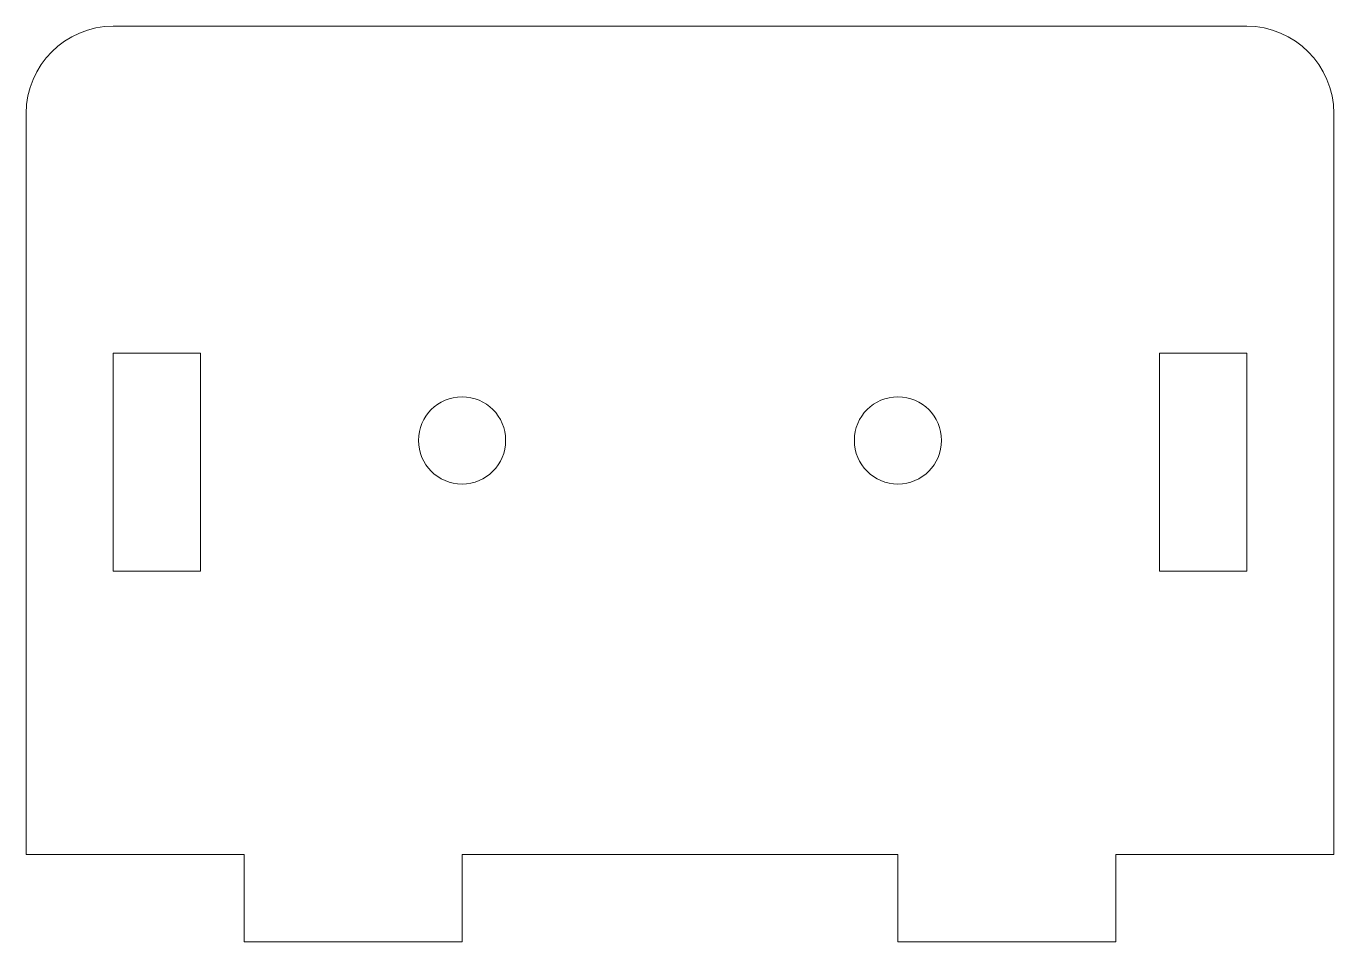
# Model space of a CAD drawing. Header units: millimetres. Extents: x -30 to 30, y -23 to 19.
import ezdxf

# ---------------------------------------------------------------- set-up
doc = ezdxf.new("R2010")
doc.units = ezdxf.units.MM

msp = doc.modelspace()

# ---------------------------------------------------------------- linework, layer by layer
at = {"color": 7, "linetype": 'Continuous', "lineweight": 15}
for p, q in [((26, 19), (-26, 19)), ((-30, 15), (-30, -19)), ((30, -19), (30, 15)), ((-22, 4), (-26, 4)), ((-26, 4), (-26, -6)), ((-22, -6), (-22, 4)), ((26, 4), (22, 4)), ((22, 4), (22, -6)), ((26, -6), (26, 4)), ((-26, -6), (-22, -6)), ((22, -6), (26, -6)), ((-30, -19), (-20, -19)), ((-20, -19), (-20, -23)), ((-10, -19), (10, -19)), ((-10, -23), (-10, -19)), ((10, -19), (10, -23)), ((20, -23), (20, -19)), ((20, -19), (30, -19)), ((-20, -23), (-10, -23)), ((10, -23), (20, -23))]:
    msp.add_line(p, q, dxfattribs=at)
for centre in [(-10, 0), (10, 0)]:
    msp.add_circle(centre, 2, dxfattribs=at)
for centre, start, end in [((-26, 15), 90, 180), ((26, 15), 0, 90)]:
    msp.add_arc(centre, 4, start, end, dxfattribs=at)

doc.saveas('drawing.dxf')
